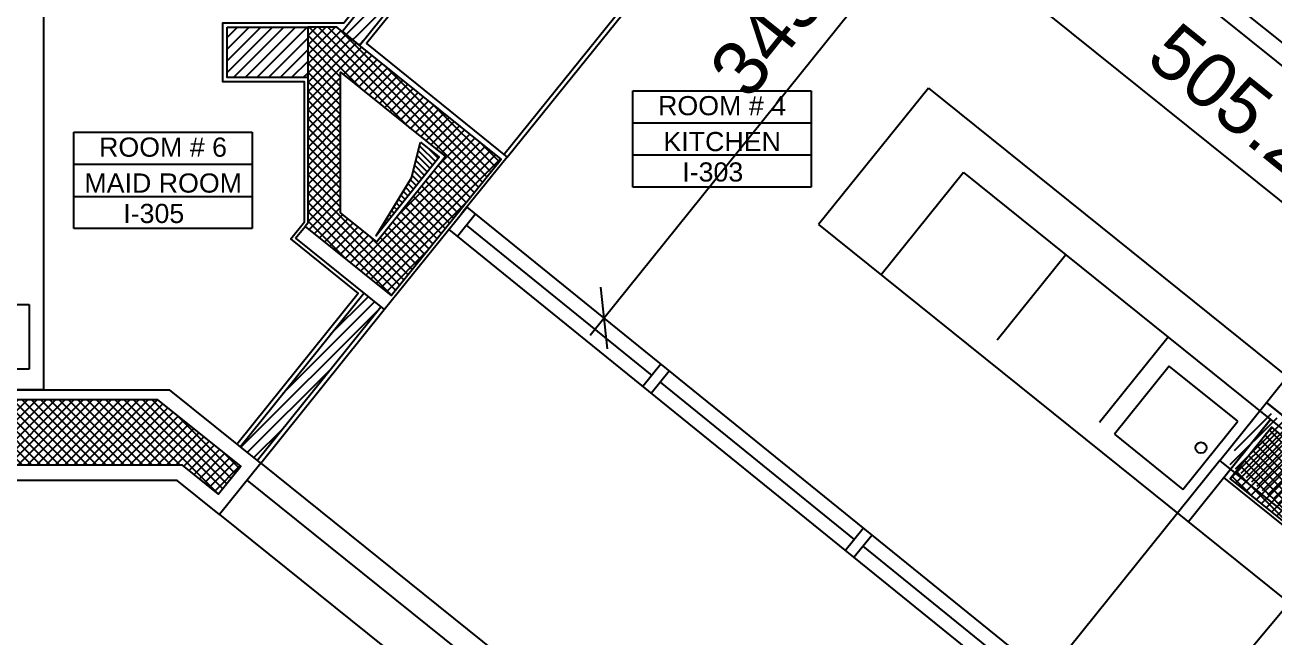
# Model space of a CAD drawing. Extents: x -1.7 to 46.3, y -159.8 to -77.2.
# Drawn here: x 12.94 to 18.64, y -96.42 to -93.63 of the extents above; entities that cross this region are included whole.
import ezdxf
from ezdxf.enums import TextEntityAlignment as Align

# ---------------------------------------------------------------- set-up
doc = ezdxf.new("R2010")
doc.units = 0
doc.header["$MEASUREMENT"] = 0
doc.header["$PDMODE"] = 35
doc.header["$PDSIZE"] = 0.3
doc.linetypes.add('DASHED', pattern=[0.75, 0.5, -0.25])
doc.layers.get('0').update_dxf_attribs({"linetype": 'CONTINUOUS'})
doc.layers.get('DEFPOINTS').update_dxf_attribs({"linetype": 'CONTINUOUS'})
for name, color, linetype in [('0-DASHED', 8, 'DASHED'), ('60%', 7, 'CONTINUOUS'), ('9-48-Xref plan$0$A-PROJECTION', 8, 'CONTINUOUS'), ('9-48-Xref plan$0$a-shaft', 251, 'CONTINUOUS'), ('9-48-Xref plan$0$A-WALL', 6, 'CONTINUOUS'), ('9-48-Xref plan$0$AR13-PLST', 31, 'CONTINUOUS'), ('9-48-Xref plan$0$AR14-BLST', 8, 'CONTINUOUS'), ('9-48-Xref plan$0$AR21-WIN', 142, 'CONTINUOUS'), ('9-48-Xref plan$0$AR24-CLOSET', 33, 'CONTINUOUS'), ('9-48-Xref plan$0$CON01-STRUCT', 6, 'CONTINUOUS'), ('9-48-Xref plan$0$CON02-NON-STRUCT', 5, 'CONTINUOUS'), ('9-48-Xref plan$0$HT01-STRUCT', 252, 'CONTINUOUS'), ('9-48-Xref plan$0$HT03-NON-STRUCT', 52, 'CONTINUOUS'), ('9-48-Xref plan$0$TIL03-CLD', 53, 'CONTINUOUS'), ('a-dim', 3, 'CONTINUOUS'), ('A-HATCH-CONC', 8, 'CONTINUOUS'), ('a-kitchen', 95, 'CONTINUOUS'), ('A-PLASTER', 8, 'CONTINUOUS'), ('AR25-FURN', 142, 'CONTINUOUS'), ('AR26-SANIT', 143, 'CONTINUOUS'), ('AR27-KITCHEN', 42, 'CONTINUOUS'), ('SMB09-ROOM-NO', 52, 'CONTINUOUS')]:
    doc.layers.add(name, color=color, linetype=linetype)
doc.styles.add('A100-STEXT', font='ARIAL.TTF', dxfattribs={"height": 0.25})
doc.styles.add('raa', font='ARIAL.TTF')
doc.dimstyles.new('A100-DIM', dxfattribs={"dimtxt": 0.25, "dimasz": 0.2, "dimexe": 0.1, "dimexo": 0.3, "dimgap": 0.1, "dimtad": 1, "dimlfac": 100, "dimrnd": 0.5, "dimdsep": 46, "dimtxsty": 'A100-STEXT', "dimblk1": 'OBLIQUE', "dimblk2": 'OBLIQUE', "dimsah": 1, "dimcen": -0.05, "dimdle": 0.1, "dimclrd": 15, "dimclre": 15, "dimclrt": 256, "dimadec": 0, "dimazin": 0, "dimtfac": 0.28, "dimtix": 1, "dimtmove": 2, "dimatfit": 3, "dimldrblk": 'OBLIQUE', "dimfxl": 0, "dimtolj": 1, "dimarcsym": 0})
doc.dimstyles.new('dim-law', dxfattribs={"dimtxt": 0.25, "dimasz": 0.2, "dimexe": 0.1, "dimexo": 0.3, "dimgap": 0.1, "dimtad": 1, "dimlfac": 100, "dimdsep": 46, "dimtxsty": 'A100-STEXT', "dimblk1": 'OBLIQUE', "dimblk2": 'OBLIQUE', "dimsah": 1, "dimcen": -0.05, "dimdle": 0.1, "dimclrd": 15, "dimclre": 15, "dimclrt": 256, "dimadec": 0, "dimazin": 0, "dimtfac": 0.28, "dimtix": 1, "dimtmove": 2, "dimatfit": 3, "dimldrblk": 'OBLIQUE', "dimfxl": 0, "dimtolj": 1, "dimarcsym": 0})
pattern_1 = [(45, (8.927112, -200.333704), (-0.0212132034, 0.0212132034), []), (135, (8.927112, -200.333704), (-0.0212132034, -0.0212132034), [])]
pattern_2 = [(45, (8.92711, -200.333704), (-0.026516504, 0.026516504), [])]

# ---------------------------------------------------------------- blocks, each defined once
blk = doc.blocks.new('_OBLIQUE')
at = {"color": 0, "linetype": 'ByBlock'}
blk.add_line((-0.5, -0.5), (0.5, 0.5), dxfattribs=at)
blk = doc.blocks.new('*D190')
at = {"layer": '60%', "color": 15, "lineweight": -2}
for p, q in [((14.1028, -80.98), (17.1503, -77.1905)), ((17.0097, -77.2058), (45.0024, -99.7176)), ((41.9397, -103.3664), (44.9872, -99.577))]:
    blk.add_line(p, q, dxfattribs=at)
at = {"layer": 'DEFPOINTS', "color": 0}
for p in [(13.9148, -81.2137), (44.9245, -99.6549), (41.7517, -103.6002)]:
    blk.add_point(p, dxfattribs=at)
at = {"layer": '60%', "color": 15, "lineweight": -2, "xscale": 0.2, "yscale": 0.2, "zscale": 0.2}
for p, rotation in [((17.0876, -77.2685), 141.1937093848894), ((44.9245, -99.6549), 321.1937093848894)]:
    blk.add_blockref('_OBLIQUE', p, dxfattribs=dict(at, rotation=rotation))
at = {"layer": '60%', "insert": (31.1488, -88.2842), "char_height": 0.25, "attachment_point": 5, "rotation": 321.1937, "style": 'A100-STEXT'}
blk.add_mtext('\\A1;3572', dxfattribs=at)
blk = doc.blocks.new('*D274')
at = {"layer": 'a-dim', "color": 15, "lineweight": -2}
for p, q in [((15.518, -95.042), (17.7981, -92.2068)), ((17.8078, -92.343), (17.8133, -92.3474)), ((15.653, -95.0223), (15.6586, -95.0268))]:
    blk.add_line(p, q, dxfattribs=at)
at = {"layer": 'DEFPOINTS', "color": 0}
for p in [(17.574, -92.155), (17.7354, -92.2848), (15.4193, -94.8343)]:
    blk.add_point(p, dxfattribs=at)
at = {"layer": 'a-dim', "color": 15, "lineweight": -2, "xscale": 0.2, "yscale": 0.2, "zscale": 0.2}
for p, rotation in [((17.7354, -92.2848), 51.1937050809596), ((15.5807, -94.9641), 231.1937050809596)]:
    blk.add_blockref('_OBLIQUE', p, dxfattribs=dict(at, rotation=rotation))
at = {"layer": 'a-dim', "insert": (16.4806, -93.4817), "char_height": 0.25, "attachment_point": 5, "rotation": 51.1937, "style": 'A100-STEXT'}
blk.add_mtext('\\A1;343.83', dxfattribs=at)
blk = doc.blocks.new('*D275')
at = {"layer": 'a-dim', "color": 15, "lineweight": -2}
for p, q in [((16.6718, -92.3263), (16.3674, -92.7048)), ((20.4452, -95.8558), (16.3521, -92.5642)), ((20.609, -95.4926), (20.3046, -95.8711))]:
    blk.add_line(p, q, dxfattribs=at)
at = {"layer": 'DEFPOINTS', "color": 0}
for p in [(16.8598, -92.0925), (16.43, -92.6269), (20.797, -95.2588)]:
    blk.add_point(p, dxfattribs=at)
at = {"layer": 'a-dim', "color": 15, "lineweight": -2, "xscale": 0.2, "yscale": 0.2, "zscale": 0.2}
for p, rotation in [((16.43, -92.6269), 141.1937050809955), ((20.3672, -95.7932), 321.1937050809955)]:
    blk.add_blockref('_OBLIQUE', p, dxfattribs=dict(at, rotation=rotation))
at = {"layer": 'a-dim', "insert": (18.5413, -94.0326), "char_height": 0.25, "attachment_point": 5, "rotation": 321.1937, "style": 'A100-STEXT'}
blk.add_mtext('\\A1;505.24', dxfattribs=at)

msp = doc.modelspace()

# ---------------------------------------------------------------- hatches: boundary and pattern name
at = {"layer": '9-48-Xref plan$0$a-shaft'}
h = msp.add_hatch(dxfattribs=at)
h.set_pattern_fill('_USER,_O', color=256, scale=0.02, angle=315, pattern_type=0)
h.set_pattern_definition([(315, (-338376.546732, -23882.107392), (0.0141421356237, 0.0141421356237), [])])
h.paths.add_polyline_path([(14.70275, -94.32412), (14.54106, -94.58839), (14.82934, -94.22993), (14.74362, -94.16099)])
at = {"layer": '9-48-Xref plan$0$HT01-STRUCT'}
h = msp.add_hatch(dxfattribs=at)
h.set_pattern_fill('_USER', color=256, scale=0.03, angle=45, style=0, double=1, pattern_type=0)
h.set_pattern_definition(pattern_1)
h.paths.add_polyline_path([(14.54411, -94.61651), (14.37837, -94.48322), (14.37837, -93.84159), (14.85746, -94.22688)])
h.paths.add_polyline_path([(14.54106, -94.58839), (14.70275, -94.32412), (14.74362, -94.16099), (14.82934, -94.22993)])
h.paths.add_polyline_path([(15.11121, -94.23846), (14.36167, -93.63568), (14.22837, -93.63568), (14.22837, -94.53042), (14.21633, -94.54539), (14.60986, -94.86187)])
h.paths.add_polyline_path([(14.54106, -94.58839), (14.70275, -94.32412), (14.74362, -94.16099), (14.82934, -94.22993)])
h = msp.add_hatch(dxfattribs=at)
h.set_pattern_fill('_USER', color=256, scale=0.03, angle=45, style=0, double=1, pattern_type=0)
h.set_pattern_definition(pattern_1)
h.paths.add_polyline_path([(18.62963, -95.46268), (18.44165, -95.69642), (19.36664, -96.4403), (18.56761, -97.43387), (17.67772, -96.71815), (16.06333, -98.72559), (18.90065, -101.00737), (19.40201, -100.38395), (19.20719, -100.22728), (18.92518, -100.57795), (18.6914, -100.38994), (18.72273, -100.35098), (17.4759, -99.34828), (19.69249, -96.59202), (20.91609, -97.62361), (20.94742, -97.58465), (21.18119, -97.77267), (20.89918, -98.12334), (21.09399, -98.28002), (21.53275, -97.73444), (20.28592, -96.73173), (21.22595, -95.56283), (20.83632, -95.24948), (19.84236, -96.48544)])
h.paths.add_polyline_path([(18.55122, -97.85956), (17.29533, -99.42122), (16.30177, -98.62219), (17.55765, -97.06053)], flags=16)
h = msp.add_hatch(dxfattribs=at)
h.set_pattern_fill('_USER', color=256, scale=0.03, angle=45, style=0, double=1, pattern_type=0)
h.set_pattern_definition(pattern_1)
h.paths.add_polyline_path([(13.54107, -95.33568), (11.95216, -95.33568), (11.95216, -96.73568), (12.22906, -96.73568), (12.22906, -95.63552), (13.65585, -95.63552), (13.82096, -95.76829), (13.9223, -95.64227)])
at = {"layer": '9-48-Xref plan$0$HT03-NON-STRUCT'}
h = msp.add_hatch(dxfattribs=at)
h.set_pattern_fill('ANSI31', color=252, scale=0.3, style=0, double=1)
h.set_pattern_definition(pattern_2)
h.paths.add_polyline_path([(14.40337, -93.63568), (14.38699, -93.65604), (14.46492, -93.71871), (14.48112, -93.69836)])
h.paths.add_polyline_path([(14.40337, -93.63568), (14.48122, -93.69844), (15.32597, -92.64819), (15.24727, -92.58631)])
h = msp.add_hatch(dxfattribs=at)
h.set_pattern_fill('ANSI31', color=252, scale=0.3, style=0, double=1)
h.set_pattern_definition(pattern_2)
h.paths.add_polyline_path([(13.86048, -93.63568), (13.86048, -93.86568), (14.22837, -93.86568), (14.22837, -93.63568)])
h = msp.add_hatch(dxfattribs=at)
h.set_pattern_fill('ANSI31', color=252, scale=0.3, style=0, double=1)
h.set_pattern_definition([(45, (8.911526, -200.32117), (-0.026516504, 0.026516504), [])])
h.paths.add_polyline_path([(14.5621, -94.91329), (14.48417, -94.85062), (13.92015, -95.55196), (13.99808, -95.61463)])
at = {"layer": 'A-HATCH-CONC'}
h = msp.add_hatch(dxfattribs=at)
h.set_pattern_fill('ANSI31', color=256, scale=0.25, style=0)
h.set_pattern_definition([(45, (8e-11, -138.735676), (-0.022097087, 0.022097087), [])])
h.paths.add_polyline_path([(19.40201, -100.38395), (19.20719, -100.22728), (18.92518, -100.57795), (18.6914, -100.38994), (18.72273, -100.35098), (17.4759, -99.34828), (19.6693, -96.62086), (20.91609, -97.62361), (20.94742, -97.58465), (21.18119, -97.77267), (20.89918, -98.12334), (20.89923, -98.12337), (20.89922, -98.12338), (21.09399, -98.28002), (21.53275, -97.73444), (20.28592, -96.73173), (20.44259, -96.53692), (21.22595, -95.56283), (20.83632, -95.24948), (19.89628, -96.41839), (18.61049, -95.38435), (18.42251, -95.6181), (19.3576, -96.37017), (18.54291, -97.38321), (17.60779, -96.63118), (15.9784, -98.65728), (18.90065, -101.00737)])
h.paths.add_polyline_path([(17.16419, -99.0976), (16.46285, -98.53358), (17.65358, -97.05294), (18.35491, -97.61699)], flags=16)

# ---------------------------------------------------------------- linework, layer by layer
at = {"layer": '0-DASHED'}
for p, q in [((17.69069, -94.6755), (17.31502, -95.14264)), ((18.15825, -95.05151), (17.78258, -95.51866))]:
    msp.add_line(p, q, dxfattribs=at)
at = {"layer": '9-48-Xref plan$0$A-PROJECTION'}
msp.add_lwpolyline([(13.82565, -95.86094), (16.52893, -98.03493)], dxfattribs=at)
at = {"layer": '9-48-Xref plan$0$a-shaft'}
msp.add_lwpolyline([(14.74362, -94.16099), (14.82934, -94.22993), (14.54106, -94.58839), (14.70275, -94.32412), (14.74362, -94.16099)], dxfattribs=at)
at = {"layer": '9-48-Xref plan$0$A-WALL'}
for p, q in [((15.11121, -94.23846), (14.36167, -93.63568)), ((14.60986, -94.86187), (15.11121, -94.23846))]:
    msp.add_line(p, q, dxfattribs=at)
at = {"layer": '9-48-Xref plan$0$AR13-PLST', "ltscale": 0.25}
for p, q in [((15.33489, -92.669), (14.4968, -93.71098)), ((14.01366, -95.62716), (13.59675, -95.29188))]:
    msp.add_line(p, q, dxfattribs=at)
for points in [[(9.61758, -90.82068), (9.95816, -90.82068), (9.95816, -91.20168), (11.93216, -91.20168), (11.93216, -90.82068), (12.95048, -90.82068), (12.95048, -91.02068), (12.54722, -91.02068), (12.54722, -91.96568), (12.95048, -91.96568), (12.95048, -92.20568), (12.12216, -92.20568), (12.12216, -95.29188), (13.59675, -95.29188)], [(13.90456, -95.53943), (14.45918, -94.84977), (14.15137, -94.60223), (14.21337, -94.52514), (14.21337, -93.88568), (13.84048, -93.88568), (13.84048, -93.61568), (14.39379, -93.61568), (15.22575, -92.58123)], [(14.49688, -93.71089), (14.49688, -93.71089), (15.1394, -94.22903), (14.94429, -94.46995), (14.94429, -94.46995), (14.92863, -94.48943)], [(17.65053, -96.64129), (18.58384, -97.39186), (19.34606, -96.443), (18.41277, -95.69244), (18.62582, -95.42753), (19.86174, -96.42146), (21.04401, -94.95197), (20.72809, -94.69791), (20.74376, -94.67843)], [(14.01366, -95.62716), (14.57768, -94.92582)]]:
    msp.add_lwpolyline(points, dxfattribs=at)
at = {"layer": '9-48-Xref plan$0$AR14-BLST'}
for points in [[(14.01366, -95.62716), (16.71694, -97.80114)], [(13.95099, -95.70509), (16.65427, -97.87907)]]:
    msp.add_lwpolyline(points, dxfattribs=at)
at = {"layer": '9-48-Xref plan$0$AR21-WIN'}
for p, q in [((14.8729, -94.55912), (14.95471, -94.45809)), ((14.91175, -94.59059), (14.99357, -94.48956)), ((15.84063, -95.17555), (15.75882, -95.27658)), ((15.87949, -95.20702), (15.79767, -95.30805)), ((16.68359, -96.02551), (16.76541, -95.92448)), ((16.72245, -96.05697), (16.80426, -95.95595))]:
    msp.add_line(p, q, dxfattribs=at)
msp.add_lwpolyline([(14.74362, -94.16099), (14.82934, -94.22993), (14.54106, -94.58839), (14.70275, -94.32412)], close=True, dxfattribs=at)
for points in [[(14.95471, -94.45809), (17.65055, -96.64131)], [(14.8729, -94.55912), (17.56873, -96.74233)], [(14.95266, -94.54008), (15.79973, -95.22607)], [(15.83858, -95.25753), (16.7245, -95.97499)], [(16.76336, -96.00646), (17.57078, -96.66035)]]:
    msp.add_lwpolyline(points, dxfattribs=at)
at = {"layer": '9-48-Xref plan$0$AR24-CLOSET'}
for p, q in [((15.12383, -94.21648), (15.96376, -93.17481)), ((15.13941, -94.22902), (15.99187, -93.17176))]:
    msp.add_line(p, q, dxfattribs=at)
at = {"layer": '9-48-Xref plan$0$CON01-STRUCT'}
for points in [[(14.36167, -93.63568), (14.22837, -93.63568), (14.22837, -94.53042), (14.21633, -94.54539), (14.60986, -94.86187), (15.11121, -94.23846)], [(14.85746, -94.22688), (14.54411, -94.61651), (14.37837, -94.48322), (14.37837, -93.84159)]]:
    msp.add_lwpolyline(points, close=True, dxfattribs=at)
for points in [[(11.95216, -96.73568), (11.95216, -95.33568), (13.54107, -95.33568), (13.9223, -95.64227), (13.82096, -95.76829), (13.65585, -95.63552), (12.22906, -95.63552), (12.22906, -96.73568), (11.44837, -96.73568), (11.44837, -96.43568), (11.95216, -96.43568)], [(18.90065, -101.00737), (16.06333, -98.72559), (17.67772, -96.71815), (18.56761, -97.43387), (19.36664, -96.4403), (18.44165, -95.69642), (18.62963, -95.46268), (19.84236, -96.48544)]]:
    msp.add_lwpolyline(points, dxfattribs=at)
at = {"layer": '9-48-Xref plan$0$CON02-NON-STRUCT'}
for points in [[(15.25382, -92.57817), (14.38699, -93.65604), (14.46492, -93.71871), (14.48112, -93.69836), (14.46492, -93.71871), (15.33182, -92.64091)], [(13.92015, -95.55196), (14.48417, -94.85062)], [(13.99808, -95.61463), (14.5621, -94.91329)]]:
    msp.add_lwpolyline(points, dxfattribs=at)
msp.add_lwpolyline([(13.86048, -93.63568), (14.22837, -93.63568), (14.22837, -93.86568), (13.86048, -93.86568)], close=True, dxfattribs=at)
at = {"layer": '9-48-Xref plan$0$HT03-NON-STRUCT', "color": 252}
msp.add_lwpolyline([(14.49975, -94.86315), (14.57768, -94.92582)], dxfattribs=at)
at = {"layer": '9-48-Xref plan$0$TIL03-CLD'}
for p, q in [((14.57768, -94.92582), (14.92863, -94.48943)), ((14.17246, -94.59994), (14.21633, -94.54539)), ((14.17246, -94.59994), (14.57768, -94.92582))]:
    msp.add_line(p, q, dxfattribs=at)
msp.add_lwpolyline([(14.01366, -95.62716), (13.82565, -95.86094), (13.63258, -95.70568), (12.29837, -95.70568), (12.29837, -96.80568), (11.37837, -96.80568), (11.37837, -96.43568), (11.44837, -96.43568)], dxfattribs=at)
at = {"layer": 'a-kitchen'}
msp.add_line((18.39363, -95.61412), (17.59771, -96.60383), dxfattribs=at)
msp.add_lwpolyline([(18.60668, -95.3492), (18.98269, -94.88164), (20.26848, -95.91568), (19.89247, -96.38324)], close=True, dxfattribs=at)
at = {"layer": 'A-PLASTER'}
msp.add_lwpolyline([(17.56264, -96.57562), (18.54062, -97.36212), (19.33651, -96.37245), (18.39363, -95.61412), (18.60668, -95.3492), (19.89247, -96.38324), (21.02051, -94.98056), (20.96207, -94.93355)], dxfattribs=at)
at = {"layer": 'AR25-FURN', "linetype": 'Continuous'}
for p, q in [((13.02216, -93.29188), (13.02216, -95.29188)), ((12.18874, -94.90303), (12.95559, -94.90303)), ((12.95559, -94.90303), (12.95559, -95.19734)), ((12.95559, -95.19734), (12.18874, -95.19734)), ((13.02216, -95.29188), (12.12216, -95.29188))]:
    msp.add_line(p, q, dxfattribs=at)
at = {"layer": 'AR26-SANIT'}
for p, q in [((18.89071, -93.8755), (18.34522, -93.43682)), ((18.16318, -95.18345), (17.9125, -95.49516)), ((18.47642, -95.43536), (18.16318, -95.18345)), ((18.22574, -95.74707), (18.47642, -95.43536)), ((17.9125, -95.49516), (18.22574, -95.74707))]:
    msp.add_line(p, q, dxfattribs=at)
msp.add_circle((18.30786, -95.55646), 0.025, dxfattribs=at)
at = {"layer": 'AR27-KITCHEN'}
for p, q in [((17.74685, -93.06388), (19.38351, -94.37961)), ((17.06308, -93.91412), (16.56173, -94.53754)), ((17.06308, -93.91412), (19.98708, -96.26561)), ((17.22313, -94.29949), (16.84746, -94.76663)), ((17.22313, -94.29949), (18.62582, -95.42753)), ((16.56173, -94.53754), (19.17837, -96.64184)), ((18.62582, -95.42753), (18.25014, -95.89467)), ((18.12191, -96.96386), (18.70213, -96.27586))]:
    msp.add_line(p, q, dxfattribs=at)
at = {"layer": 'SMB09-ROOM-NO'}
for p, q in [((15.71351, -93.92603), (16.52818, -93.92603)), ((15.71351, -94.36568), (15.71351, -93.92603)), ((16.52818, -93.92603), (16.52818, -94.36568)), ((13.1606, -94.11546), (13.97527, -94.11546)), ((13.1606, -94.55511), (13.1606, -94.11546)), ((13.97527, -94.11546), (13.97527, -94.55511)), ((15.71351, -94.07258), (16.52818, -94.07258)), ((15.71351, -94.21913), (16.52818, -94.21913)), ((13.1606, -94.26201), (13.97527, -94.26201)), ((16.52818, -94.36568), (15.71351, -94.36568)), ((13.1606, -94.40856), (13.97527, -94.40856)), ((13.97527, -94.55511), (13.1606, -94.55511))]:
    msp.add_line(p, q, dxfattribs=at)

# ---------------------------------------------------------------- texts
at = {"layer": 'SMB09-ROOM-NO', "style": 'raa'}
for s, p in [('ROOM # 4', (16.12055, -93.99416)), ('KITCHEN', (16.12134, -94.15811)), ('ROOM # 6', (13.56764, -94.18359)), ('I-303', (16.0781, -94.29702)), ('MAID ROOM', (13.56843, -94.34754)), ('I-305', (13.52519, -94.48645))]:
    msp.add_text(s, height=0.0875, dxfattribs=at).set_placement(p, align=Align.MIDDLE_CENTER)

# ---------------------------------------------------------------- dimensions: what is measured, and where the dimension line sits
at = {"layer": '60%'}
dim = msp.add_aligned_dim(p1=(13.91484, -81.213748), p2=(41.751696, -103.600187), distance=5.062794, dimstyle='A100-DIM', dxfattribs=at)
dim.commit()
dim.dimension.update_dxf_attribs({"geometry": '*D190', "text_midpoint": (31.148783, -88.284226)})
at = {"layer": 'a-dim'}
for p1, p2, distance, picture, middle in [((20.79697, -95.25879), (16.85979, -92.0925), 0.68574, '*D275', (18.5413, -94.03262)), ((15.41927, -94.83431), (17.574, -92.15497), -0.2071, '*D274', (16.48055, -93.48171))]:
    dim = msp.add_aligned_dim(p1=p1, p2=p2, distance=distance, dimstyle='dim-law', dxfattribs=at)
    dim.commit()
    dim.dimension.update_dxf_attribs({"geometry": picture, "text_midpoint": middle})

doc.saveas('drawing.dxf')
